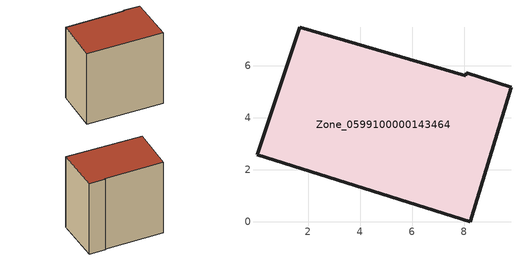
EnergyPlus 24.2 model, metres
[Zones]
Zone_0599100000143464
 floor ground (C_G): 8.05,5.61 8.08,5.72 9.8,5.17 8.24,0 0.03,2.57 1.69,7.48 z0
 wall outside (C_F): 8.24,0 9.8,5.17 8.08,5.72 8.05,5.61 1.69,7.48 0.03,2.57 8.24,0 z0:8.62
 roof outside (C_R): 8.05,5.61 1.69,7.48 0.03,2.57 8.24,0 9.8,5.17 8.08,5.72 z8.62
[BUILDING]
Pand.0599100000143464: North Axis=0; Terrain=City; Loads Convergence Tolerance Value=0.04; Temperature Convergence Tolerance Value=0.4; Solar Distribution=FullExterior; Maximum Number of Warmup Days=25; Minimum Number of Warmup Days=1
[Site:Location]
Rotterdam.The.Hague.AP_ZH_NLD Design_Conditions: Latitude=51.96; Longitude=4.45; Time Zone=1; Elevation=-4.5
[SITE:GROUNDTEMPERATURE:BUILDINGSURFACE]
18, 18, 18, 18, 18, 18, 18, 18, 18, 18, 18, 18
[MATERIAL] Thermal Absorptance=0.9; Solar Absorptance=0.7; Visible Absorptance=0.7
Name | Roughness | Thickness | Conductivity | Density | Specific Heat
G.TI.1975-1991 | MediumSmooth | 0.15 | 0.288461 | 540 | 1210
F.TI.1975-1991 | Rough | 0.3 | 0.230769 | 1920 | 840
R.TI.1975-1991 | MediumRough | 0.2 | 0.153846 | 1500 | 1000
[CONSTRUCTION]
C_G: G.TI.1975-1991
C_F: F.TI.1975-1991
C_R: R.TI.1975-1991
[ZONE]
Zone_0599100000143464: Type=1; Multiplier=1; Ceiling Height=Autocalculate; Volume=Autocalculate; Floor Area=autocalculate; Part of Total Floor Area=Yes
[ZONEINFILTRATION:DESIGNFLOWRATE]
Infil_Zone_0599100000143464: Zone or ZoneList or Space or SpaceList=Zone_0599100000143464; Schedule=AlwaysOn; Design Flow Rate Calculation Method=Flow/Area; Flow Rate per Floor Area=0.003; Constant Term Coefficient=1; Temperature Term Coefficient=0; Velocity Term Coefficient=0; Velocity Squared Term Coefficient=0
[HVACTEMPLATE:ZONE:IDEALLOADSAIRSYSTEM]
Zone_0599100000143464: Maximum Heating Supply Air Temperature=50; Minimum Cooling Supply Air Temperature=13; Maximum Heating Supply Air Humidity Ratio=0.0156; Minimum Cooling Supply Air Humidity Ratio=0.0077; Heating Limit=NoLimit; Cooling Limit=NoLimit; Dehumidification Control Type=ConstantSensibleHeatRatio; Cooling Sensible Heat Ratio=0.7; Dehumidification Setpoint=60; Humidification Control Type=None; Humidification Setpoint=30; Outdoor Air Method=None; Outdoor Air Flow Rate per Person=0.00944; Outdoor Air Flow Rate per Zone Floor Area=0; Outdoor Air Flow Rate per Zone=0; Demand Controlled Ventilation Type=None; Outdoor Air Economizer Type=NoEconomizer; Heat Recovery Type=None; Sensible Heat Recovery Effectiveness=0.7; Latent Heat Recovery Effectiveness=0.65
[ZONECONTROL:THERMOSTAT]
ThermostatControl_Zone_0599100000143464: Zone or ZoneList=Zone_0599100000143464; Control Type Schedule=DualSetpointControlType; Control 1=Thermostat_Zone_0599100000143464; Temperature Difference Between Cutout And Setpoint=0
[THERMOSTATSETPOINT:DUALSETPOINT]
Thermostat_Zone_0599100000143464: Heating Setpoint Temperature Schedule=HeatingSetpoint_Zone_0599100000143464; Cooling Setpoint Temperature Schedule=CoolingSetpoint_Zone_0599100000143464
[SCHEDULE:COMPACT]
HeatingSetpoint_Zone_0599100000143464: Through: 12/31, For: AllDays, Until: 24:00, 21
CoolingSetpoint_Zone_0599100000143464: Through: 12/31, For: AllDays, Until: 24:00, 24
DualSetpointControlType: Through: 12/31, For: AllDays, Until: 24:00, 4
AlwaysOn: Through: 12/31, For: AllDays, Until: 24:00, 1
